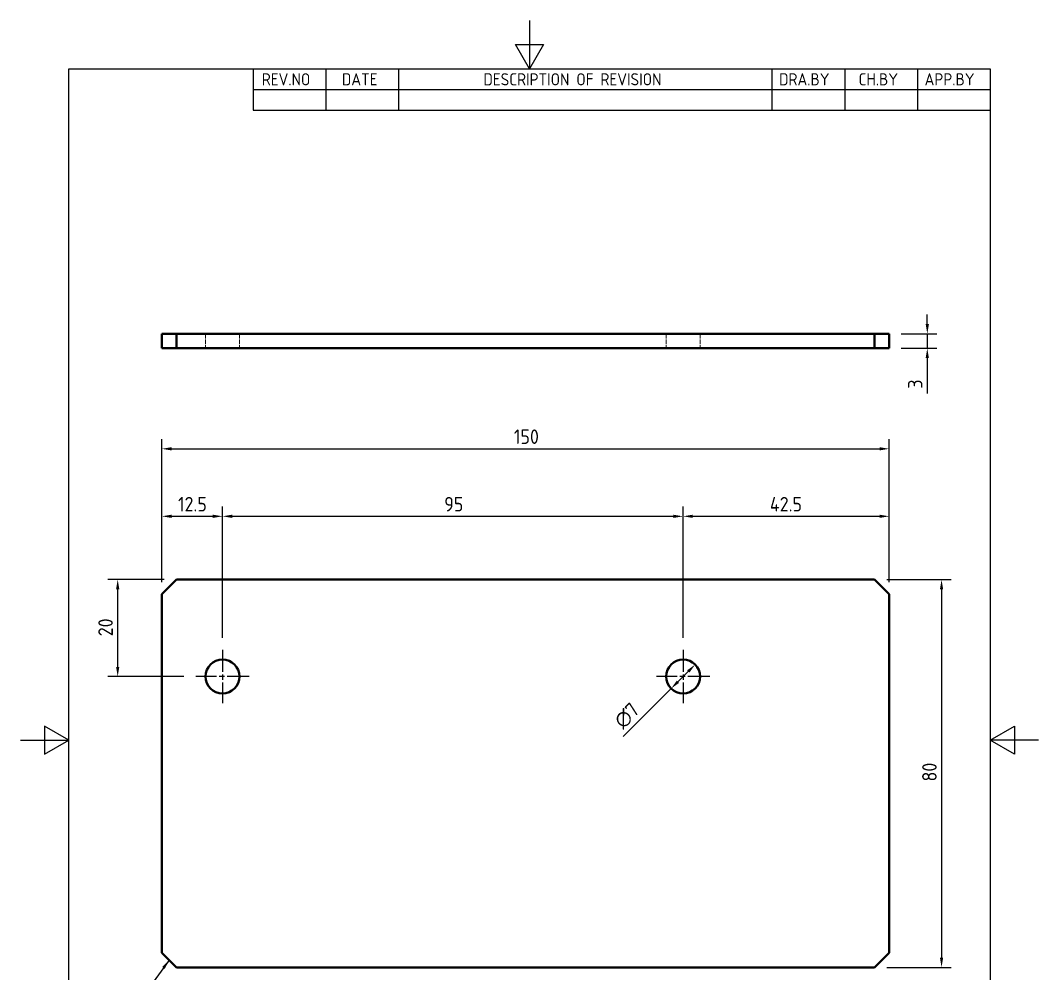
# Model space of a CAD drawing. Header units: millimetres. Extents: x 0 to 210, y 0 to 297.
# Drawn here: x 0 to 210, y 100.3 to 297 of the extents above; entities that cross this region are included whole.
import ezdxf

# ---------------------------------------------------------------- set-up
doc = ezdxf.new("R2010")
doc.units = ezdxf.units.MM
doc.linetypes.add('CHAIN', pattern=[0.35429999999999995, 0.2362, -0.0295, 0.0591, -0.0295])
doc.linetypes.add('DASHED', pattern=[0.2067, 0.1654, -0.0413])
doc.layers.get('0').update_dxf_attribs({"color": 3, "lineweight": 25})
for name, color, linetype, lineweight in [('가려진 것(ISO)', 2, 'DASHED', 18), ('가시적인 것(ISO)', 3, 'Continuous', 40), ('경계(ISO)', 7, 'Continuous', 25), ('기호(ISO)', 5, 'Continuous', 25), ('중심 표식(ISO)', 1, 'Continuous', 25), ('치수(ISO)', 2, 'Continuous', 25)]:
    doc.layers.add(name, color=color, linetype=linetype, lineweight=lineweight)
doc.styles.add('ISO Proportiona M2B', font='isocp.shx')
doc.styles.add('치수 텍스트_PSTEK_POSCO', font='isocp.shx')
doc.dimstyles.new('치수_PSTEK_POSCO', dxfattribs={"dimtxt": 3, "dimasz": 2, "dimexe": 2, "dimexo": 2.5, "dimgap": 1, "dimtad": 1, "dimrnd": 1e-08, "dimdsep": 46, "dimtxsty": '치수 텍스트_PSTEK_POSCO', "dimcen": 0.09, "dimdle": 10, "dimclrd": 7, "dimclre": 7, "dimclrt": 2, "dimadec": 1, "dimazin": 2, "dimtfac": 1, "dimtmove": 0, "dimatfit": 3, "dimfxl": 0, "dimtolj": 1, "dimlwd": -1, "dimlwe": -1, "dimarcsym": 0})
doc.dimstyles.new('치수_PSTEK_POSCO$7', dxfattribs={"dimtxt": 3, "dimasz": 2, "dimexe": 2, "dimexo": 2.5, "dimgap": 1, "dimtad": 1, "dimrnd": 1e-08, "dimdsep": 46, "dimtxsty": '치수 텍스트_PSTEK_POSCO', "dimcen": 0.09, "dimdle": 10, "dimclrd": 7, "dimclre": 7, "dimclrt": 2, "dimadec": 1, "dimazin": 2, "dimtfac": 1, "dimtmove": 0, "dimatfit": 3, "dimfxl": 0, "dimtolj": 1, "dimlwd": -1, "dimlwe": -1, "dimarcsym": 0})

# ---------------------------------------------------------------- blocks, each defined once
blk = doc.blocks.new('경계 Default Border')
at = {"layer": '경계(ISO)', "flags": 128}
for points in [[(105, 297.0000076293945), (105, 287.0000076293945), (102.1132469177246, 292.0000076293945), (107.8867530822754, 292.0000076293945), (105, 287.0000076293945)], [(10, 10), (10, 287.0000076293945), (200, 287.0000076293945), (200, 10), (10, 10)], [(0, 148.5000038146973), (10, 148.5000038146973), (5, 151.3867473602295), (5, 145.6132507324219), (10, 148.5000038146973)], [(210, 148.5000038146973), (200, 148.5000038146973), (205, 151.3867473602295), (205, 145.6132507324219), (200, 148.5000038146973)]]:
    blk.add_lwpolyline(points, dxfattribs=at)
blk = doc.blocks.new('리비전 내역')
at = {"layer": '기호(ISO)'}
for p, q in [((48.00000000000001, 287.0000076293945), (200, 287.0000076293945)), ((48.00000000000001, 287.0000076293945), (48.00000000000001, 282.7200076293945)), ((63.00000000000001, 287.0000076293945), (63.00000000000001, 282.7200076293945)), ((78, 287.0000076293945), (78, 282.7200076293945)), ((155, 287.0000076293945), (155, 282.7200076293945)), ((170, 287.0000076293945), (170, 282.7200076293945)), ((185, 287.0000076293945), (185, 282.7200076293945)), ((200, 287.0000076293945), (200, 282.7200076293945)), ((48.00000000000001, 282.7200076293945), (200, 282.7200076293945)), ((48.00000000000001, 282.7200076293945), (48.00000000000001, 278.4400076293945)), ((63.00000000000001, 282.7200076293945), (63.00000000000001, 278.4400076293945)), ((78, 282.7200076293945), (78, 278.4400076293945)), ((155, 282.7200076293945), (155, 278.4400076293945)), ((170, 282.7200076293945), (170, 278.4400076293945)), ((185, 282.7200076293945), (185, 278.4400076293945)), ((200, 282.7200076293945), (200, 278.4400076293945)), ((48.00000000000001, 278.4400076293945), (200, 278.4400076293945))]:
    blk.add_line(p, q, dxfattribs=at)
at = {"layer": '기호(ISO)', "color": 2, "char_height": 2.5, "attachment_point": 7, "style": 'ISO Proportiona M2B'}
for s, insert in [('REV.NO', (49.7871163682308, 283.5831900503393)), ('DATE', (66.31423177283666, 283.5831900503393)), ('DESCRIPTION OF REVISION', (95.50702043336295, 283.5831900503393)), ('DRA.BY', (156.4757339553203, 283.5831900503393)), ('CH.BY', (172.8642915086116, 283.5831900503393)), ('APP.BY', (186.4777339604403, 283.5831900503393))]:
    blk.add_mtext(s, dxfattribs=dict(at, insert=insert))
blk = doc.blocks.new('*D22')
at = {"layer": 'Defpoints', "color": 0, "transparency": 16777216}
for p in [(41.68172316979189, 194.6607940480823), (29.1817231697919, 178.5940612367606), (41.68172316979189, 167.0940612367606)]:
    blk.add_point(p, dxfattribs=at)
at = {"layer": '치수(ISO)', "color": 7, "transparency": 16777216}
for p, q in [((29.1817231697919, 181.0940612367606), (29.1817231697919, 196.6607940480823)), ((41.68172316979189, 169.5940612367606), (41.68172316979189, 196.6607940480823)), ((31.1817231697919, 194.6607940480823), (39.68172316979189, 194.6607940480823))]:
    blk.add_line(p, q, dxfattribs=at)
for points in [[(31.1817231697919, 194.9941273814156), (31.1817231697919, 194.3274607147489), (29.1817231697919, 194.6607940480823)], [(39.68172316979189, 194.9941273814156), (39.68172316979189, 194.3274607147489), (41.68172316979189, 194.6607940480823)]]:
    blk.add_solid(points, dxfattribs=at)
at = {"layer": '치수(ISO)', "color": 2, "transparency": 16777216, "insert": (32.50959113543593, 197.1610893236728), "char_height": 3, "attachment_point": 4, "style": '치수 텍스트_PSTEK_POSCO'}
blk.add_mtext('\\A1;12.5', dxfattribs=at)
blk = doc.blocks.new('*D23')
at = {"layer": 'Defpoints', "color": 0, "transparency": 16777216}
for p in [(136.6817231697919, 194.6607940480823), (41.68172316979189, 167.0940612367606), (136.6817231697919, 167.0940612367606)]:
    blk.add_point(p, dxfattribs=at)
at = {"layer": '치수(ISO)', "color": 7, "transparency": 16777216}
for p, q in [((41.68172316979189, 169.5940612367606), (41.68172316979189, 196.6607940480823)), ((136.6817231697919, 169.5940612367606), (136.6817231697919, 196.6607940480823)), ((43.68172316979189, 194.6607940480823), (134.6817231697919, 194.6607940480823))]:
    blk.add_line(p, q, dxfattribs=at)
for points in [[(43.68172316979189, 194.9941273814156), (43.68172316979189, 194.3274607147489), (41.68172316979189, 194.6607940480823)], [(134.6817231697919, 194.9941273814156), (134.6817231697919, 194.3274607147489), (136.6817231697919, 194.6607940480823)]]:
    blk.add_solid(points, dxfattribs=at)
at = {"layer": '치수(ISO)', "color": 2, "transparency": 16777216, "insert": (87.41745910107996, 197.1607940480823), "char_height": 3, "attachment_point": 4, "style": '치수 텍스트_PSTEK_POSCO'}
blk.add_mtext('\\A1;95', dxfattribs=at)
blk = doc.blocks.new('*D24')
at = {"layer": 'Defpoints', "color": 0, "transparency": 16777216}
for p in [(179.1817231697919, 194.6607940480823), (179.1817231697919, 178.5940612367606), (136.6817231697919, 167.0940612367606)]:
    blk.add_point(p, dxfattribs=at)
at = {"layer": '치수(ISO)', "color": 7, "transparency": 16777216}
for p, q in [((136.6817231697919, 169.5940612367606), (136.6817231697919, 196.6607940480823)), ((179.1817231697919, 181.0940612367606), (179.1817231697919, 196.6607940480823)), ((138.6817231697919, 194.6607940480823), (177.1817231697919, 194.6607940480823))]:
    blk.add_line(p, q, dxfattribs=at)
for points in [[(138.6817231697919, 194.9941273814156), (138.6817231697919, 194.3274607147489), (136.6817231697919, 194.6607940480823)], [(177.1817231697919, 194.9941273814156), (177.1817231697919, 194.3274607147489), (179.1817231697919, 194.6607940480823)]]:
    blk.add_solid(points, dxfattribs=at)
at = {"layer": '치수(ISO)', "color": 2, "transparency": 16777216, "insert": (154.5795911354359, 197.1610893236728), "char_height": 3, "attachment_point": 4, "style": '치수 텍스트_PSTEK_POSCO'}
blk.add_mtext('\\A1;42.5', dxfattribs=at)
blk = doc.blocks.new('*D25')
at = {"layer": 'Defpoints', "color": 0, "transparency": 16777216}
for p in [(20.07197025609, 181.5940612367606), (32.18172316979189, 181.5940612367606), (36.1817231697919, 161.5940612367606)]:
    blk.add_point(p, dxfattribs=at)
at = {"layer": '치수(ISO)', "color": 7, "transparency": 16777216}
for p, q in [((29.68172316979188, 181.5940612367606), (18.07197025609, 181.5940612367606)), ((20.07197025609, 163.5940612367606), (20.07197025609, 179.5940612367606)), ((33.6817231697919, 161.5940612367606), (18.07197025609, 161.5940612367606))]:
    blk.add_line(p, q, dxfattribs=at)
for points in [[(19.73863692275667, 179.5940612367606), (20.40530358942333, 179.5940612367606), (20.07197025609, 181.5940612367606)], [(19.73863692275667, 163.5940612367606), (20.40530358942333, 163.5940612367606), (20.07197025609, 161.5940612367606)]]:
    blk.add_solid(points, dxfattribs=at)
at = {"layer": '치수(ISO)', "color": 2, "transparency": 16777216, "insert": (17.57167498049942, 169.9047895832173), "char_height": 3, "attachment_point": 4, "rotation": 90, "style": '치수 텍스트_PSTEK_POSCO'}
blk.add_mtext('\\A1;20', dxfattribs=at)
blk = doc.blocks.new('*D26')
at = {"layer": 'Defpoints', "color": 0, "transparency": 16777216}
for p in [(176.1817231697919, 181.5940612367606), (176.1817231697919, 101.5940612367606), (189.9767232850533, 101.5940612367606)]:
    blk.add_point(p, dxfattribs=at)
at = {"layer": '치수(ISO)', "color": 7, "transparency": 16777216}
for p, q in [((178.6817231697919, 181.5940612367606), (191.9767232850533, 181.5940612367606)), ((189.9767232850533, 179.5940612367606), (189.9767232850533, 103.5940612367606)), ((178.6817231697919, 101.5940612367606), (191.9767232850533, 101.5940612367606))]:
    blk.add_line(p, q, dxfattribs=at)
for points in [[(189.6433899517199, 179.5940612367606), (190.3100566183866, 179.5940612367606), (189.9767232850533, 181.5940612367606)], [(189.6433899517199, 103.5940612367606), (190.3100566183866, 103.5940612367606), (189.9767232850533, 101.5940612367606)]]:
    blk.add_solid(points, dxfattribs=at)
at = {"layer": '치수(ISO)', "color": 2, "transparency": 16777216, "insert": (187.4767232850533, 139.9428801343984), "char_height": 3, "attachment_point": 4, "rotation": 90, "style": '치수 텍스트_PSTEK_POSCO'}
blk.add_mtext('\\A1;80', dxfattribs=at)
blk = doc.blocks.new('*D27')
at = {"layer": 'Defpoints', "color": 0, "transparency": 16777216}
for p in [(179.1817231698184, 232.3263549934255), (187.0384518562694, 232.3263549934255), (179.1817231698184, 229.3263549934256)]:
    blk.add_point(p, dxfattribs=at)
at = {"layer": '치수(ISO)', "color": 7, "transparency": 16777216}
for p, q in [((187.0384518562694, 234.3263549934255), (187.0384518562694, 236.3263549934255)), ((181.6817231698184, 232.3263549934255), (189.0384518562694, 232.3263549934255)), ((187.0384518562694, 232.3263549934255), (187.0384518562694, 229.3263549934256)), ((181.6817231698184, 229.3263549934256), (189.0384518562694, 229.3263549934256)), ((187.0384518562694, 227.3263549934256), (187.0384518562694, 220.000129737193))]:
    blk.add_line(p, q, dxfattribs=at)
for points in [[(186.705118522936, 234.3263549934255), (187.3717851896027, 234.3263549934255), (187.0384518562694, 232.3263549934255)], [(186.705118522936, 227.3263549934256), (187.3717851896027, 227.3263549934256), (187.0384518562694, 229.3263549934256)]]:
    blk.add_solid(points, dxfattribs=at)
at = {"layer": '치수(ISO)', "color": 2, "transparency": 16777216, "insert": (184.5384518562693, 221.000129737193), "char_height": 3, "attachment_point": 4, "rotation": 90, "style": '치수 텍스트_PSTEK_POSCO'}
blk.add_mtext('\\A1;3', dxfattribs=at)
blk = doc.blocks.new('*D28')
at = {"layer": 'Defpoints', "color": 0, "transparency": 16777216}
for p in [(139.1565969039449, 164.0689349709129), (134.2068494356383, 159.1191875026078)]:
    blk.add_point(p, dxfattribs=at)
at = {"layer": '치수(ISO)', "color": 7, "transparency": 16777216}
for p, q in [((137.7423833415716, 162.65472140854), (135.6210629980116, 160.5334010649807)), ((134.2068494356383, 159.1191875026078), (124.3115371221519, 149.2238751891242))]:
    blk.add_line(p, q, dxfattribs=at)
for points in [[(137.5066810811761, 162.8904236689356), (137.9780856019671, 162.4190191481445), (139.1565969039449, 164.0689349709129)], [(135.3853607376161, 160.7691033253762), (135.8567652584071, 160.2976988045851), (134.2068494356383, 159.1191875026078)]]:
    blk.add_solid(points, dxfattribs=at)
at = {"layer": '치수(ISO)', "color": 2, "transparency": 16777216, "insert": (123.2508769503724, 151.6987489232773), "char_height": 3, "attachment_point": 4, "rotation": 44.99999999999177, "style": '치수 텍스트_PSTEK_POSCO'}
blk.add_mtext('\\A1;∅7', dxfattribs=at)
blk = doc.blocks.new('*D29')
at = {"layer": 'Defpoints', "color": 0, "transparency": 16777216}
for p in [(179.1817231697919, 208.5940612367606), (29.1817231697919, 178.5940612367606), (179.1817231697919, 178.5940612367606)]:
    blk.add_point(p, dxfattribs=at)
at = {"layer": '치수(ISO)', "color": 7, "transparency": 16777216}
for p, q in [((29.1817231697919, 181.0940612367606), (29.1817231697919, 210.5940612367606)), ((179.1817231697919, 181.0940612367606), (179.1817231697919, 210.5940612367606)), ((31.1817231697919, 208.5940612367606), (177.1817231697919, 208.5940612367606))]:
    blk.add_line(p, q, dxfattribs=at)
for points in [[(31.1817231697919, 208.927394570094), (31.1817231697919, 208.2607279034273), (29.1817231697919, 208.5940612367606)], [(177.1817231697919, 208.927394570094), (177.1817231697919, 208.2607279034273), (179.1817231697919, 208.5940612367606)]]:
    blk.add_solid(points, dxfattribs=at)
at = {"layer": '치수(ISO)', "color": 2, "transparency": 16777216, "insert": (101.7805420674297, 211.0940612367606), "char_height": 3, "attachment_point": 4, "style": '치수 텍스트_PSTEK_POSCO'}
blk.add_mtext('\\A1;150', dxfattribs=at)

msp = doc.modelspace()

# ---------------------------------------------------------------- linework, layer by layer
at = {"layer": '가려진 것(ISO)', "ltscale": 5.713989734649658}
for p, q in [((38.18172316981836, 232.3263549934205), (38.18172316981836, 229.3263549934205)), ((45.18172316981835, 232.3263549934205), (45.18172316981835, 229.3263549934205)), ((133.1817231698184, 232.3263549934205), (133.1817231698184, 229.3263549934205)), ((140.1817231698184, 232.3263549934205), (140.1817231698184, 229.3263549934205))]:
    msp.add_line(p, q, dxfattribs=at)
at = {"layer": '가시적인 것(ISO)'}
for p, q in [((32.18172316981835, 232.3263549934264), (29.18172316981835, 232.3263549934255)), ((29.18172316981835, 232.3263549934255), (29.18172316981835, 229.3263549934255)), ((32.18172316981835, 229.3263549934264), (32.18172316981835, 232.3263549934264)), ((32.18172316981835, 232.3263549934264), (176.1817231698184, 232.3263549934264)), ((179.1817231698184, 232.3263549934255), (176.1817231698184, 232.3263549934264)), ((176.1817231698184, 232.3263549934264), (176.1817231698184, 229.3263549934264)), ((179.1817231698184, 229.3263549934255), (179.1817231698184, 232.3263549934255)), ((29.18172316981835, 229.3263549934255), (32.18172316981835, 229.3263549934264)), ((176.1817231698184, 229.3263549934264), (32.18172316981835, 229.3263549934264)), ((176.1817231698184, 229.3263549934264), (179.1817231698184, 229.3263549934255)), ((29.18172316979189, 178.5940612367606), (32.18172316979189, 181.5940612367606)), ((176.1817231697919, 181.5940612367606), (32.18172316979189, 181.5940612367606)), ((176.1817231697919, 181.5940612367606), (179.1817231697919, 178.5940612367606)), ((29.18172316979189, 178.5940612367606), (29.18172316979189, 104.5940612367606)), ((179.1817231697919, 104.5940612367606), (179.1817231697919, 178.5940612367606)), ((32.18172316979189, 101.5940612367606), (29.18172316979189, 104.5940612367606)), ((179.1817231697919, 104.5940612367606), (176.1817231697919, 101.5940612367606)), ((32.18172316979189, 101.5940612367606), (176.1817231697919, 101.5940612367606))]:
    msp.add_line(p, q, dxfattribs=at)
for centre in [(41.68172316979189, 161.5940612367606), (136.6817231697919, 161.5940612367606)]:
    msp.add_circle(centre, 3.5, dxfattribs=at)
at = {"layer": '중심 표식(ISO)', "linetype": 'CHAIN', "ltscale": 19.05165100097656}
for p, q in [((41.68172316979189, 167.0940612367606), (41.68172316979189, 156.0940612367606)), ((136.6817231697919, 167.0940612367606), (136.6817231697919, 156.0940612367606)), ((47.18172316979189, 161.5940612367606), (36.1817231697919, 161.5940612367606)), ((142.1817231697919, 161.5940612367606), (131.1817231697919, 161.5940612367606))]:
    msp.add_line(p, q, dxfattribs=at)

# ---------------------------------------------------------------- block references
msp.add_blockref('경계 Default Border', (0, 0))
at = {"layer": '기호(ISO)'}
msp.add_blockref('리비전 내역', (0, 0), dxfattribs=at)

# ---------------------------------------------------------------- dimensions: what is measured, and where the dimension line sits
at = {"layer": '치수(ISO)', "color": 7}
for base, p1, p2, angle, override, picture, middle in [((187.0384518562694, 232.3263549934255), (179.1817231698184, 229.3263549934256), (179.1817231698184, 232.3263549934255), 90, {"dimdec": 2, "dimtp": 0, "dimtm": -0, "dimtdec": 2, "dimtofl": 1, "dimatfit": 1}, '*D27', (187.0384518562693, 221.662261771549)), ((41.68172316979189, 194.6607940480823), (29.1817231697919, 178.5940612367606), (41.68172316979189, 167.0940612367606), 180, {"dimdec": 2, "dimtp": 0, "dimtm": -0, "dimtdec": 2, "dimtofl": 0, "dimatfit": 1}, '*D22', (35.4217231697919, 194.6607940480823)), ((136.6817231697919, 194.6607940480823), (41.68172316979189, 167.0940612367606), (136.6817231697919, 167.0940612367606), 180, {"dimdec": 2, "dimtp": 0, "dimtm": -0, "dimtdec": 2, "dimtofl": 0, "dimatfit": 1}, '*D23', (89.19172316979189, 194.6607940480823)), ((179.1817231697919, 194.6607940480823), (136.6817231697919, 167.0940612367606), (179.1817231697919, 178.5940612367606), 180, {"dimdec": 2, "dimtp": 0, "dimtm": -0, "dimtdec": 2, "dimtofl": 0, "dimatfit": 1}, '*D24', (157.9417231697919, 194.6607940480823)), ((20.07197025609, 181.5940612367606), (36.1817231697919, 161.5940612367606), (32.18172316979189, 181.5940612367606), 90, {"dimdec": 2, "dimtp": 0, "dimtm": -0, "dimtdec": 2, "dimtofl": 0, "dimatfit": 1}, '*D25', (20.07197025608997, 171.5940612367606)), ((189.9767232850533, 101.5940612367606), (176.1817231697919, 181.5940612367606), (176.1817231697919, 101.5940612367606), 90, {"dimdec": 2, "dimtp": 0, "dimtm": -0, "dimtdec": 2, "dimtofl": 0, "dimatfit": 1}, '*D26', (189.9767232850533, 141.5940612367606))]:
    dim = msp.add_linear_dim(base=base, p1=p1, p2=p2, angle=angle, dimstyle='치수_PSTEK_POSCO', override=override, dxfattribs=at)
    dim.commit()
    dim.dimension.update_dxf_attribs({"geometry": picture, "text_midpoint": middle, "dimtype": 160})
dim = msp.add_linear_dim(base=(179.1817231697919, 208.5940612367606), p1=(29.1817231697919, 178.5940612367606), p2=(179.1817231697919, 178.5940612367606), dimstyle='치수_PSTEK_POSCO', override={"dimdec": 2, "dimtp": 0, "dimtm": -0, "dimtdec": 2, "dimtofl": 0, "dimatfit": 1}, dxfattribs=at)
dim.commit()
dim.dimension.update_dxf_attribs({"geometry": '*D29', "text_midpoint": (104.1817231697919, 208.5940612367606), "dimtype": 160})
dim = msp.add_diameter_dim_2p(p1=(139.1565969039449, 164.0689349709129), p2=(134.2068494356383, 159.1191875026078), dimstyle='치수_PSTEK_POSCO', override={"dimdec": 2, "dimlfac": 1.000000000000004, "dimtp": 0, "dimtm": -0, "dimtdec": 2, "dimatfit": 2}, dxfattribs=at)
dim.commit()
dim.dimension.update_dxf_attribs({"geometry": '*D28', "text_midpoint": (126.3975021266525, 151.3098401936243), "dimtype": 163})

# ---------------------------------------------------------------- leaders
at = {"layer": '기호(ISO)', "color": 7, "annotation_type": 0, "has_hookline": 1, "hookline_direction": 1, "text_width": 3.564061287635915}
msp.add_leader([(30.68172316979189, 103.0940612367606), (23.95102695689508, 93.83736099551246), (21.95102695689508, 93.83736099551246)], dimstyle='치수_PSTEK_POSCO$7', override={"dimtad": 0}, dxfattribs=at)

doc.saveas('drawing.dxf')
